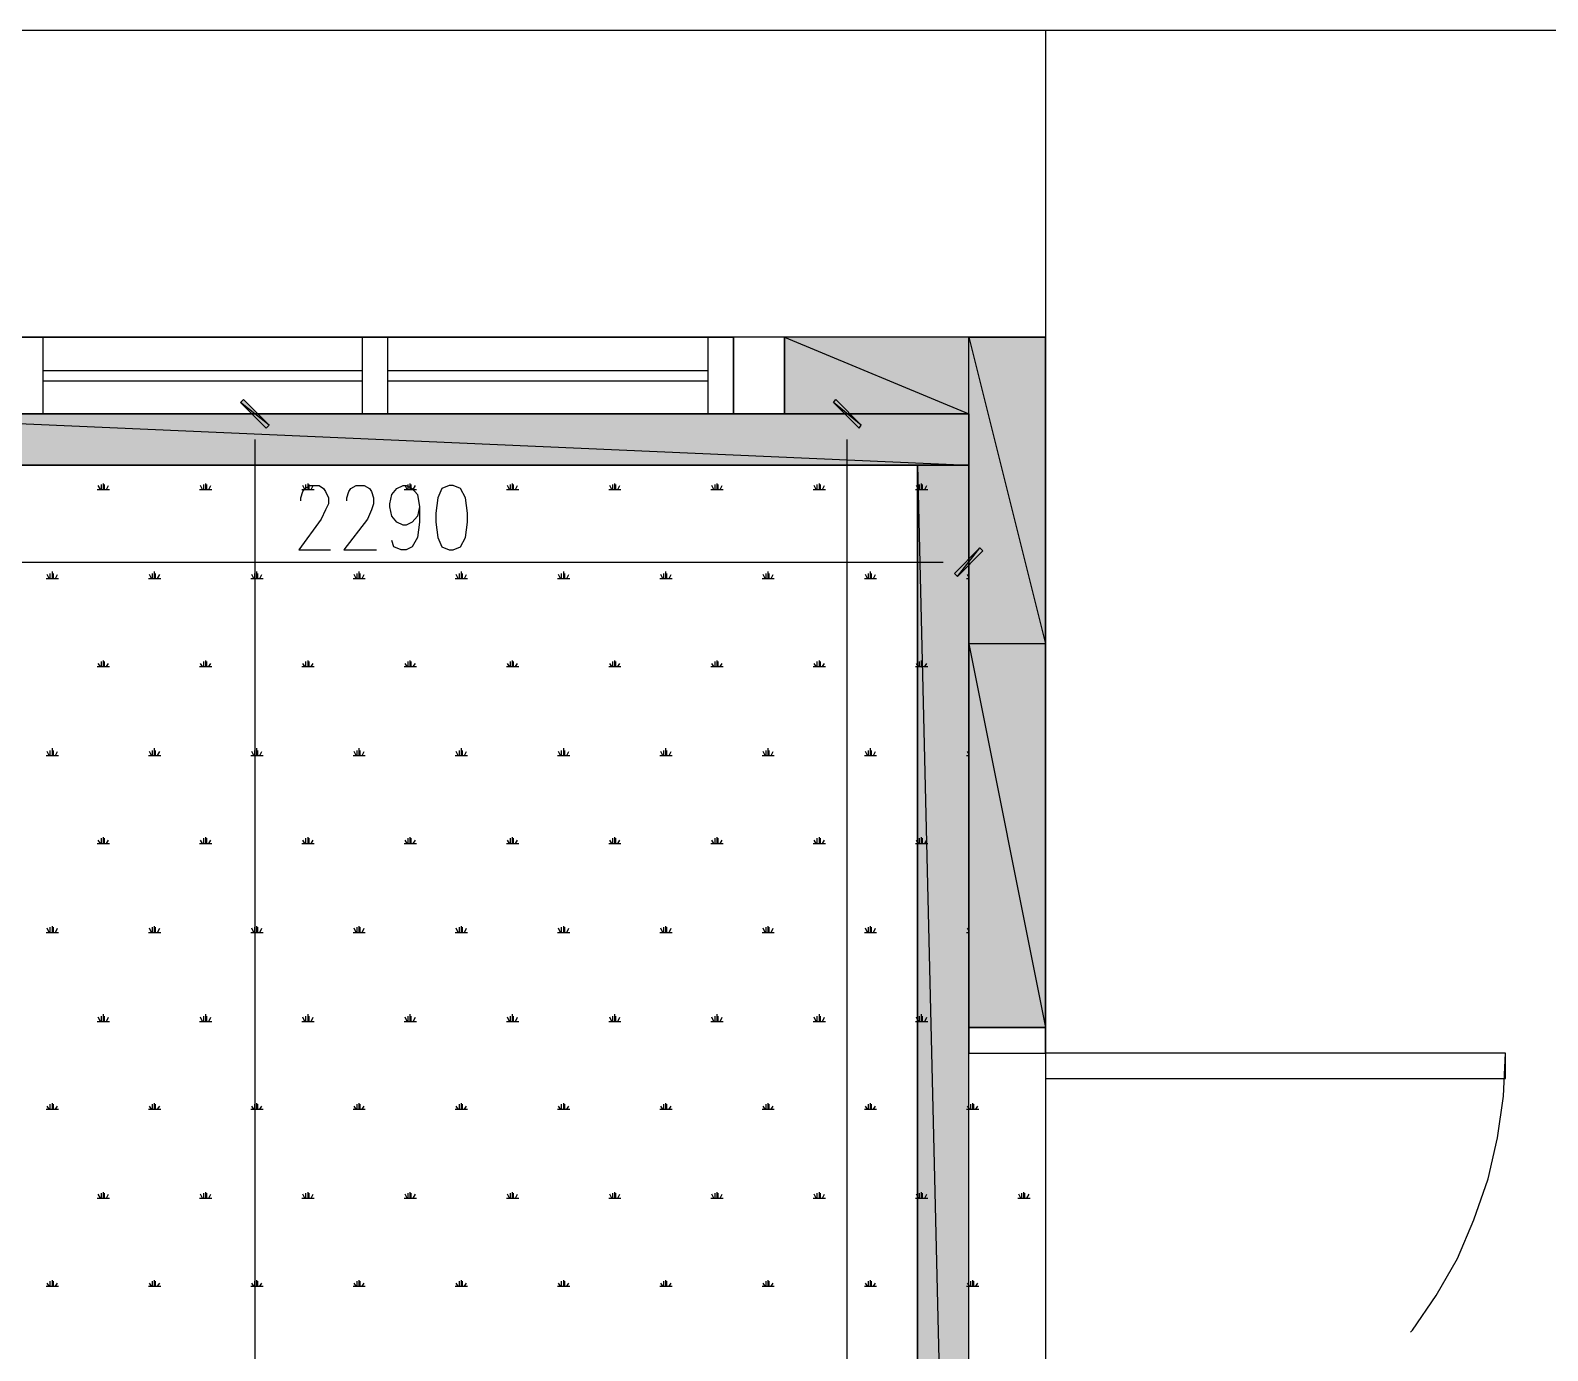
# Model space of a CAD drawing. Header units: millimetres. Extents: x -75 to 20144, y -75 to 30258.
# Drawn here: x 12312 to 15279, y 25241 to 27822 of the extents above; entities that cross this region are included whole.
import ezdxf

# ---------------------------------------------------------------- set-up
doc = ezdxf.new("R2010")
doc.units = ezdxf.units.MM
for name, color, linetype, true_color in [('SRC-FILLSTROKE-000000', 7, 'Continuous', 0x000000), ('SRC-FILLSTROKE-636466', 7, 'Continuous', 0x636466), ('SRC-FILLSTROKE-ff0000', 7, 'Continuous', 0xff0000), ('SRC-STROKE-000000', 7, 'Continuous', 0x000000), ('SRC-STROKE-636466', 7, 'Continuous', 0x636466), ('SRC-STROKE-767676', 7, 'Continuous', 0x767676), ('SRC-STROKE-a953a0', 7, 'Continuous', 0xa953a0), ('SRC-STROKE-ff0000', 7, 'Continuous', 0xff0000)]:
    doc.layers.add(name, color=color, linetype=linetype, true_color=true_color)

msp = doc.modelspace()

# ---------------------------------------------------------------- hatches: boundary and pattern name
at = {"layer": 'SRC-FILLSTROKE-000000', "true_color": 0x000000}
h = msp.add_hatch(color=7, dxfattribs=at)
h.dxf.hatch_style = 1
h.paths.add_polyline_path([(14147.1, 27222.3), (13787.1, 27222.3), (14147.1, 27072.3), (14147.1, 27222.3)])
h = msp.add_hatch(color=7, dxfattribs=at)
h.dxf.hatch_style = 1
h.paths.add_polyline_path([(13787.1, 27222.3), (14147.1, 27072.3), (13787.1, 27072.3), (13787.1, 27222.3)])
h = msp.add_hatch(color=7, dxfattribs=at)
h.dxf.hatch_style = 1
h.paths.add_polyline_path([(12779.3, 27050.3), (12723.3, 27094.3), (12729.3, 27100.3), (12779.3, 27050.3)])
h = msp.add_hatch(color=7, dxfattribs=at)
h.dxf.hatch_style = 1
h.paths.add_polyline_path([(12773.3, 27044.3), (12779.3, 27050.3), (12723.3, 27094.3), (12773.3, 27044.3)])
h = msp.add_hatch(color=7, dxfattribs=at)
h.dxf.hatch_style = 1
h.paths.add_polyline_path([(14297, 26622.4), (14147.1, 26622.4), (14297, 25872.5), (14297, 26622.4)])
h = msp.add_hatch(color=7, dxfattribs=at)
h.dxf.hatch_style = 1
h.paths.add_polyline_path([(14147.1, 26622.4), (14297, 25872.5), (14147.1, 25872.5), (14147.1, 26622.4)])
at = {"layer": 'SRC-FILLSTROKE-636466', "true_color": 0x636466}
h = msp.add_hatch(color=7, dxfattribs=at)
h.dxf.hatch_style = 1
h.paths.add_polyline_path([(14297, 27222.3), (14147.1, 27222.3), (14297, 26622.4), (14297, 27222.3)])
h = msp.add_hatch(color=7, dxfattribs=at)
h.dxf.hatch_style = 1
h.paths.add_polyline_path([(14147.1, 27222.3), (14297, 26622.4), (14147.1, 26622.4), (14147.1, 27222.3)])
at = {"layer": 'SRC-FILLSTROKE-ff0000', "true_color": 0xff0000}
h = msp.add_hatch(color=7, dxfattribs=at)
h.dxf.hatch_style = 1
h.paths.add_polyline_path([(13937.1, 27050.3), (13883.1, 27094.3), (13887.1, 27100.3), (13937.1, 27050.3)])
h = msp.add_hatch(color=7, dxfattribs=at)
h.dxf.hatch_style = 1
h.paths.add_polyline_path([(13933.1, 27044.3), (13937.1, 27050.3), (13883.1, 27094.3), (13933.1, 27044.3)])
h = msp.add_hatch(color=7, dxfattribs=at)
h.dxf.hatch_style = 1
h.paths.add_polyline_path([(14147.1, 27072.3), (11857.4, 27072.3), (14147.1, 26972.3), (14147.1, 27072.3)])
h = msp.add_hatch(color=7, dxfattribs=at)
h.dxf.hatch_style = 1
h.paths.add_polyline_path([(11857.4, 27072.3), (14147.1, 26972.3), (11857.4, 26972.3), (11857.4, 27072.3)])
h = msp.add_hatch(color=7, dxfattribs=at)
h.dxf.hatch_style = 1
h.paths.add_polyline_path([(14147.1, 26972.3), (14047.1, 26972.3), (14147.1, 22763), (14147.1, 26972.3)])
h = msp.add_hatch(color=7, dxfattribs=at)
h.dxf.hatch_style = 1
h.paths.add_polyline_path([(14047.1, 26972.3), (14147.1, 22763), (14047.1, 22763), (14047.1, 26972.3)])
h = msp.add_hatch(color=7, dxfattribs=at)
h.dxf.hatch_style = 1
h.paths.add_polyline_path([(14119.1, 26760.4), (14125.1, 26754.4), (14169.1, 26810.4), (14119.1, 26760.4)])
h = msp.add_hatch(color=7, dxfattribs=at)
h.dxf.hatch_style = 1
h.paths.add_polyline_path([(14125.1, 26754.4), (14169.1, 26810.4), (14175.1, 26804.4), (14125.1, 26754.4)])

# ---------------------------------------------------------------- linework, layer by layer
at = {"layer": 'SRC-FILLSTROKE-000000'}
for points in [[(14147.1, 27222.3), (13787.1, 27222.3), (14147.1, 27072.3), (14147.1, 27222.3)], [(13787.1, 27222.3), (14147.1, 27072.3), (13787.1, 27072.3), (13787.1, 27222.3)], [(12779.3, 27050.3), (12723.3, 27094.3), (12729.3, 27100.3), (12779.3, 27050.3)], [(12773.3, 27044.3), (12779.3, 27050.3), (12723.3, 27094.3), (12773.3, 27044.3)], [(14297, 26622.4), (14147.1, 26622.4), (14297, 25872.5), (14297, 26622.4)], [(14147.1, 26622.4), (14297, 25872.5), (14147.1, 25872.5), (14147.1, 26622.4)]]:
    msp.add_lwpolyline(points, dxfattribs=at)
at = {"layer": 'SRC-FILLSTROKE-636466'}
for points in [[(14297, 27222.3), (14147.1, 27222.3), (14297, 26622.4), (14297, 27222.3)], [(14147.1, 27222.3), (14297, 26622.4), (14147.1, 26622.4), (14147.1, 27222.3)]]:
    msp.add_lwpolyline(points, dxfattribs=at)
at = {"layer": 'SRC-FILLSTROKE-ff0000'}
for points in [[(13937.1, 27050.3), (13883.1, 27094.3), (13887.1, 27100.3), (13937.1, 27050.3)], [(13933.1, 27044.3), (13937.1, 27050.3), (13883.1, 27094.3), (13933.1, 27044.3)], [(14147.1, 27072.3), (11857.4, 27072.3), (14147.1, 26972.3), (14147.1, 27072.3)], [(11857.4, 27072.3), (14147.1, 26972.3), (11857.4, 26972.3), (11857.4, 27072.3)], [(14147.1, 26972.3), (14047.1, 26972.3), (14147.1, 22763), (14147.1, 26972.3)], [(14047.1, 26972.3), (14147.1, 22763), (14047.1, 22763), (14047.1, 26972.3)], [(14119.1, 26760.4), (14125.1, 26754.4), (14169.1, 26810.4), (14119.1, 26760.4)], [(14125.1, 26754.4), (14169.1, 26810.4), (14175.1, 26804.4), (14125.1, 26754.4)]]:
    msp.add_lwpolyline(points, dxfattribs=at)
at = {"layer": 'SRC-STROKE-000000'}
for points in [[(14297, 27822.2), (14297, 22847), (15796.8, 22847), (15796.8, 27822.2), (14297, 27822.2)], [(12287.4, 27072.3), (13787.1, 27072.3), (13787.1, 27222.3), (12287.4, 27222.3), (12287.4, 27072.3)], [(13787.1, 27222.3), (13787.1, 27072.3), (14147.1, 27072.3), (14147.1, 25872.5), (14297, 25872.5), (14297, 27072.3), (14297, 27222.3), (13787.1, 27222.3)], [(12551.3, 27072.3), (12801.3, 27072.3)], [(12751.3, 27022.3), (12751.3, 21533.2)]]:
    msp.add_lwpolyline(points, dxfattribs=at)
at = {"layer": 'SRC-STROKE-636466'}
for points in [[(14297, 27822.2), (7678.1, 27822.2)], [(14297, 27222.3), (14297, 26622.4), (14147.1, 26622.4), (14147.1, 27222.3), (14297, 27222.3)]]:
    msp.add_lwpolyline(points, dxfattribs=at)
at = {"layer": 'SRC-STROKE-767676'}
for points in [[(12287.4, 27222.3), (13687.1, 27222.3), (13687.1, 27072.3), (12287.4, 27072.3), (12287.4, 27222.3)], [(12337.4, 27222.3), (12287.4, 27222.3), (12287.4, 27072.3), (12337.4, 27072.3), (12337.4, 27222.3)], [(13011.3, 27222.3), (12961.3, 27222.3), (12961.3, 27072.3), (13011.3, 27072.3), (13011.3, 27222.3)], [(13687.1, 27222.3), (13637.2, 27222.3), (13637.2, 27072.3), (13687.1, 27072.3), (13687.1, 27222.3)], [(12961.3, 27156.3), (12337.4, 27156.3)], [(13637.2, 27156.3), (13011.3, 27156.3)], [(12961.3, 27136.3), (12337.4, 27136.3)], [(13637.2, 27136.3), (13011.3, 27136.3)], [(14147.1, 25872.5), (14147.1, 25822.5), (14297, 25822.5), (14297, 25872.5), (14147.1, 25872.5)], [(14297, 25822.5), (14297, 25772.5), (15196.9, 25772.5), (15196.9, 25822.5), (14297, 25822.5)], [(15010.9, 25276.6), (15014.9, 25280.6), (15060.9, 25348.6), (15102.9, 25420.6), (15134.9, 25496.6), (15162.9, 25576.6), (15180.9, 25656.6), (15192.9, 25738.5), (15196.9, 25822.5)]]:
    msp.add_lwpolyline(points, dxfattribs=at)
at = {"layer": 'SRC-STROKE-a953a0'}
for points in [[(12443.3, 26924.4), (12467.3, 26924.4)], [(12449.3, 26924.4), (12445.3, 26932.4)], [(12451.3, 26924.4), (12451.3, 26934.4)], [(12455.3, 26924.4), (12455.3, 26936.4)], [(12457.3, 26924.4), (12457.3, 26934.4)], [(12461.3, 26924.4), (12465.3, 26932.4)], [(12643.3, 26924.4), (12667.3, 26924.4)], [(12649.3, 26924.4), (12645.3, 26932.4)], [(12651.3, 26924.4), (12651.3, 26934.4)], [(12655.3, 26924.4), (12655.3, 26936.4)], [(12657.3, 26924.4), (12657.3, 26934.4)], [(12661.3, 26924.4), (12665.3, 26932.4)], [(12843.3, 26924.4), (12867.3, 26924.4)], [(12849.3, 26924.4), (12845.3, 26932.4)], [(12851.3, 26924.4), (12851.3, 26934.4)], [(12855.3, 26924.4), (12855.3, 26936.4)], [(12857.3, 26924.4), (12857.3, 26934.4)], [(12861.3, 26924.4), (12865.3, 26932.4)], [(13043.2, 26924.4), (13067.2, 26924.4)], [(13049.2, 26924.4), (13045.2, 26932.4)], [(13051.2, 26924.4), (13051.2, 26934.4)], [(13055.2, 26924.4), (13055.2, 26936.4)], [(13057.2, 26924.4), (13057.2, 26934.4)], [(13061.2, 26924.4), (13065.2, 26932.4)], [(13243.2, 26924.4), (13267.2, 26924.4)], [(13249.2, 26924.4), (13245.2, 26932.4)], [(13251.2, 26924.4), (13251.2, 26934.4)], [(13255.2, 26924.4), (13255.2, 26936.4)], [(13257.2, 26924.4), (13257.2, 26934.4)], [(13261.2, 26924.4), (13265.2, 26932.4)], [(13443.2, 26924.4), (13467.2, 26924.4)], [(13449.2, 26924.4), (13445.2, 26932.4)], [(13451.2, 26924.4), (13451.2, 26934.4)], [(13455.2, 26924.4), (13455.2, 26936.4)], [(13457.2, 26924.4), (13457.2, 26934.4)], [(13461.2, 26924.4), (13465.2, 26932.4)], [(13643.1, 26924.4), (13667.1, 26924.4)], [(13649.1, 26924.4), (13645.2, 26932.4)], [(13651.1, 26924.4), (13651.1, 26934.4)], [(13655.1, 26924.4), (13655.1, 26936.4)], [(13657.1, 26924.4), (13657.1, 26934.4)], [(13661.1, 26924.4), (13665.1, 26932.4)], [(13843.1, 26924.4), (13867.1, 26924.4)], [(13849.1, 26924.4), (13845.1, 26932.4)], [(13851.1, 26924.4), (13851.1, 26934.4)], [(13855.1, 26924.4), (13855.1, 26936.4)], [(13857.1, 26924.4), (13857.1, 26934.4)], [(13861.1, 26924.4), (13865.1, 26932.4)], [(14043.1, 26924.4), (14067.1, 26924.4)], [(14049.1, 26924.4), (14045.1, 26932.4)], [(14051.1, 26924.4), (14051.1, 26934.4)], [(14055.1, 26924.4), (14055.1, 26936.4)], [(14057.1, 26924.4), (14057.1, 26934.4)], [(14061.1, 26924.4), (14065.1, 26932.4)], [(12355.4, 26750.4), (12355.4, 26764.4)], [(12555.3, 26750.4), (12555.3, 26764.4)], [(12755.3, 26750.4), (12755.3, 26764.4)], [(12955.3, 26750.4), (12955.3, 26764.4)], [(13155.2, 26750.4), (13155.2, 26764.4)], [(13355.2, 26750.4), (13355.2, 26764.4)], [(13555.2, 26750.4), (13555.2, 26764.4)], [(13755.1, 26750.4), (13755.1, 26764.4)], [(13955.1, 26750.4), (13955.1, 26764.4)], [(12343.4, 26750.4), (12367.4, 26750.4)], [(12349.4, 26750.4), (12345.4, 26758.4)], [(12351.4, 26750.4), (12351.4, 26760.4)], [(12357.4, 26750.4), (12357.4, 26760.4)], [(12361.4, 26750.4), (12365.4, 26758.4)], [(12543.3, 26750.4), (12567.3, 26750.4)], [(12549.3, 26750.4), (12545.3, 26758.4)], [(12551.3, 26750.4), (12551.3, 26760.4)], [(12557.3, 26750.4), (12557.3, 26760.4)], [(12561.3, 26750.4), (12565.3, 26758.4)], [(12743.3, 26750.4), (12767.3, 26750.4)], [(12749.3, 26750.4), (12745.3, 26758.4)], [(12751.3, 26750.4), (12751.3, 26760.4)], [(12757.3, 26750.4), (12757.3, 26760.4)], [(12761.3, 26750.4), (12765.3, 26758.4)], [(12943.3, 26750.4), (12967.3, 26750.4)], [(12949.3, 26750.4), (12945.3, 26758.4)], [(12951.3, 26750.4), (12951.3, 26760.4)], [(12957.3, 26750.4), (12957.3, 26760.4)], [(12961.3, 26750.4), (12965.3, 26758.4)], [(13143.2, 26750.4), (13167.2, 26750.4)], [(13149.2, 26750.4), (13145.2, 26758.4)], [(13151.2, 26750.4), (13151.2, 26760.4)], [(13157.2, 26750.4), (13157.2, 26760.4)], [(13161.2, 26750.4), (13165.2, 26758.4)], [(13343.2, 26750.4), (13367.2, 26750.4)], [(13349.2, 26750.4), (13345.2, 26758.4)], [(13351.2, 26750.4), (13351.2, 26760.4)], [(13357.2, 26750.4), (13357.2, 26760.4)], [(13361.2, 26750.4), (13365.2, 26758.4)], [(13543.2, 26750.4), (13567.2, 26750.4)], [(13549.2, 26750.4), (13545.2, 26758.4)], [(13551.2, 26750.4), (13551.2, 26760.4)], [(13557.2, 26750.4), (13557.2, 26760.4)], [(13561.2, 26750.4), (13565.2, 26758.4)], [(13743.1, 26750.4), (13767.1, 26750.4)], [(13749.1, 26750.4), (13745.1, 26758.4)], [(13751.1, 26750.4), (13751.1, 26760.4)], [(13757.1, 26750.4), (13757.1, 26760.4)], [(13761.1, 26750.4), (13765.1, 26758.4)], [(13943.1, 26750.4), (13967.1, 26750.4)], [(13949.1, 26750.4), (13945.1, 26758.4)], [(13951.1, 26750.4), (13951.1, 26760.4)], [(13957.1, 26750.4), (13957.1, 26760.4)], [(13961.1, 26750.4), (13965.1, 26758.4)], [(14143.1, 26750.4), (14147.1, 26750.4)], [(14147.1, 26754.4), (14145.1, 26758.4)], [(12449.3, 26578.4), (12445.3, 26584.4)], [(12451.3, 26578.4), (12451.3, 26588.4)], [(12455.3, 26578.4), (12455.3, 26590.4)], [(12457.3, 26578.4), (12457.3, 26588.4)], [(12461.3, 26578.4), (12465.3, 26584.4)], [(12649.3, 26578.4), (12645.3, 26584.4)], [(12651.3, 26578.4), (12651.3, 26588.4)], [(12655.3, 26578.4), (12655.3, 26590.4)], [(12657.3, 26578.4), (12657.3, 26588.4)], [(12661.3, 26578.4), (12665.3, 26584.4)], [(12849.3, 26578.4), (12845.3, 26584.4)], [(12851.3, 26578.4), (12851.3, 26588.4)], [(12855.3, 26578.4), (12855.3, 26590.4)], [(12857.3, 26578.4), (12857.3, 26588.4)], [(12861.3, 26578.4), (12865.3, 26584.4)], [(13049.2, 26578.4), (13045.2, 26584.4)], [(13051.2, 26578.4), (13051.2, 26588.4)], [(13055.2, 26578.4), (13055.2, 26590.4)], [(13057.2, 26578.4), (13057.2, 26588.4)], [(13061.2, 26578.4), (13065.2, 26584.4)], [(13249.2, 26578.4), (13245.2, 26584.4)], [(13251.2, 26578.4), (13251.2, 26588.4)], [(13255.2, 26578.4), (13255.2, 26590.4)], [(13257.2, 26578.4), (13257.2, 26588.4)], [(13261.2, 26578.4), (13265.2, 26584.4)], [(13449.2, 26578.4), (13445.2, 26584.4)], [(13451.2, 26578.4), (13451.2, 26588.4)], [(13455.2, 26578.4), (13455.2, 26590.4)], [(13457.2, 26578.4), (13457.2, 26588.4)], [(13461.2, 26578.4), (13465.2, 26584.4)], [(13649.1, 26578.4), (13645.2, 26584.4)], [(13651.1, 26578.4), (13651.1, 26588.4)], [(13655.1, 26578.4), (13655.1, 26590.4)], [(13657.1, 26578.4), (13657.1, 26588.4)], [(13661.1, 26578.4), (13665.1, 26584.4)], [(13849.1, 26578.4), (13845.1, 26584.4)], [(13851.1, 26578.4), (13851.1, 26588.4)], [(13855.1, 26578.4), (13855.1, 26590.4)], [(13857.1, 26578.4), (13857.1, 26588.4)], [(13861.1, 26578.4), (13865.1, 26584.4)], [(14049.1, 26578.4), (14045.1, 26584.4)], [(14051.1, 26578.4), (14051.1, 26588.4)], [(14055.1, 26578.4), (14055.1, 26590.4)], [(14057.1, 26578.4), (14057.1, 26588.4)], [(14061.1, 26578.4), (14065.1, 26584.4)], [(12443.3, 26578.4), (12467.3, 26578.4)], [(12643.3, 26578.4), (12667.3, 26578.4)], [(12843.3, 26578.4), (12867.3, 26578.4)], [(13043.2, 26578.4), (13067.2, 26578.4)], [(13243.2, 26578.4), (13267.2, 26578.4)], [(13443.2, 26578.4), (13467.2, 26578.4)], [(13643.1, 26578.4), (13667.1, 26578.4)], [(13843.1, 26578.4), (13867.1, 26578.4)], [(14043.1, 26578.4), (14067.1, 26578.4)], [(12349.4, 26404.4), (12345.4, 26412.4)], [(12351.4, 26404.4), (12351.4, 26414.4)], [(12355.4, 26404.4), (12355.4, 26418.4)], [(12357.4, 26404.4), (12357.4, 26414.4)], [(12361.4, 26404.4), (12365.4, 26412.4)], [(12549.3, 26404.4), (12545.3, 26412.4)], [(12551.3, 26404.4), (12551.3, 26414.4)], [(12555.3, 26404.4), (12555.3, 26418.4)], [(12557.3, 26404.4), (12557.3, 26414.4)], [(12561.3, 26404.4), (12565.3, 26412.4)], [(12749.3, 26404.4), (12745.3, 26412.4)], [(12751.3, 26404.4), (12751.3, 26414.4)], [(12755.3, 26404.4), (12755.3, 26418.4)], [(12757.3, 26404.4), (12757.3, 26414.4)], [(12761.3, 26404.4), (12765.3, 26412.4)], [(12949.3, 26404.4), (12945.3, 26412.4)], [(12951.3, 26404.4), (12951.3, 26414.4)], [(12955.3, 26404.4), (12955.3, 26418.4)], [(12957.3, 26404.4), (12957.3, 26414.4)], [(12961.3, 26404.4), (12965.3, 26412.4)], [(13149.2, 26404.4), (13145.2, 26412.4)], [(13151.2, 26404.4), (13151.2, 26414.4)], [(13155.2, 26404.4), (13155.2, 26418.4)], [(13157.2, 26404.4), (13157.2, 26414.4)], [(13161.2, 26404.4), (13165.2, 26412.4)], [(13349.2, 26404.4), (13345.2, 26412.4)], [(13351.2, 26404.4), (13351.2, 26414.4)], [(13355.2, 26404.4), (13355.2, 26418.4)], [(13357.2, 26404.4), (13357.2, 26414.4)], [(13361.2, 26404.4), (13365.2, 26412.4)], [(13549.2, 26404.4), (13545.2, 26412.4)], [(13551.2, 26404.4), (13551.2, 26414.4)], [(13555.2, 26404.4), (13555.2, 26418.4)], [(13557.2, 26404.4), (13557.2, 26414.4)], [(13561.2, 26404.4), (13565.2, 26412.4)], [(13749.1, 26404.4), (13745.1, 26412.4)], [(13751.1, 26404.4), (13751.1, 26414.4)], [(13755.1, 26404.4), (13755.1, 26418.4)], [(13757.1, 26404.4), (13757.1, 26414.4)], [(13761.1, 26404.4), (13765.1, 26412.4)], [(13949.1, 26404.4), (13945.1, 26412.4)], [(13951.1, 26404.4), (13951.1, 26414.4)], [(13955.1, 26404.4), (13955.1, 26418.4)], [(13957.1, 26404.4), (13957.1, 26414.4)], [(13961.1, 26404.4), (13965.1, 26412.4)], [(14147.1, 26408.4), (14145.1, 26412.4)], [(12343.4, 26404.4), (12367.4, 26404.4)], [(12543.3, 26404.4), (12567.3, 26404.4)], [(12743.3, 26404.4), (12767.3, 26404.4)], [(12943.3, 26404.4), (12967.3, 26404.4)], [(13143.2, 26404.4), (13167.2, 26404.4)], [(13343.2, 26404.4), (13367.2, 26404.4)], [(13543.2, 26404.4), (13567.2, 26404.4)], [(13743.1, 26404.4), (13767.1, 26404.4)], [(13943.1, 26404.4), (13967.1, 26404.4)], [(14143.1, 26404.4), (14147.1, 26404.4)], [(12443.3, 26232.5), (12467.3, 26232.5)], [(12449.3, 26232.5), (12445.3, 26238.5)], [(12451.3, 26232.5), (12451.3, 26242.5)], [(12455.3, 26232.5), (12455.3, 26244.5)], [(12457.3, 26232.5), (12457.3, 26242.5)], [(12461.3, 26232.5), (12465.3, 26238.5)], [(12643.3, 26232.5), (12667.3, 26232.5)], [(12649.3, 26232.5), (12645.3, 26238.5)], [(12651.3, 26232.5), (12651.3, 26242.5)], [(12655.3, 26232.5), (12655.3, 26244.5)], [(12657.3, 26232.5), (12657.3, 26242.5)], [(12661.3, 26232.5), (12665.3, 26238.5)], [(12843.3, 26232.5), (12867.3, 26232.5)], [(12849.3, 26232.5), (12845.3, 26238.5)], [(12851.3, 26232.5), (12851.3, 26242.5)], [(12855.3, 26232.5), (12855.3, 26244.5)], [(12857.3, 26232.5), (12857.3, 26242.5)], [(12861.3, 26232.5), (12865.3, 26238.5)], [(13043.2, 26232.5), (13067.2, 26232.5)], [(13049.2, 26232.5), (13045.2, 26238.5)], [(13051.2, 26232.5), (13051.2, 26242.5)], [(13055.2, 26232.5), (13055.2, 26244.5)], [(13057.2, 26232.5), (13057.2, 26242.5)], [(13061.2, 26232.5), (13065.2, 26238.5)], [(13243.2, 26232.5), (13267.2, 26232.5)], [(13249.2, 26232.5), (13245.2, 26238.5)], [(13251.2, 26232.5), (13251.2, 26242.5)], [(13255.2, 26232.5), (13255.2, 26244.5)], [(13257.2, 26232.5), (13257.2, 26242.5)], [(13261.2, 26232.5), (13265.2, 26238.5)], [(13443.2, 26232.5), (13467.2, 26232.5)], [(13449.2, 26232.5), (13445.2, 26238.5)], [(13451.2, 26232.5), (13451.2, 26242.5)], [(13455.2, 26232.5), (13455.2, 26244.5)], [(13457.2, 26232.5), (13457.2, 26242.5)], [(13461.2, 26232.5), (13465.2, 26238.5)], [(13643.1, 26232.5), (13667.1, 26232.5)], [(13649.1, 26232.5), (13645.2, 26238.5)], [(13651.1, 26232.5), (13651.1, 26242.5)], [(13655.1, 26232.5), (13655.1, 26244.5)], [(13657.1, 26232.5), (13657.1, 26242.5)], [(13661.1, 26232.5), (13665.1, 26238.5)], [(13843.1, 26232.5), (13867.1, 26232.5)], [(13849.1, 26232.5), (13845.1, 26238.5)], [(13851.1, 26232.5), (13851.1, 26242.5)], [(13855.1, 26232.5), (13855.1, 26244.5)], [(13857.1, 26232.5), (13857.1, 26242.5)], [(13861.1, 26232.5), (13865.1, 26238.5)], [(14043.1, 26232.5), (14067.1, 26232.5)], [(14049.1, 26232.5), (14045.1, 26238.5)], [(14051.1, 26232.5), (14051.1, 26242.5)], [(14055.1, 26232.5), (14055.1, 26244.5)], [(14057.1, 26232.5), (14057.1, 26242.5)], [(14061.1, 26232.5), (14065.1, 26238.5)], [(12343.4, 26058.5), (12367.4, 26058.5)], [(12349.4, 26058.5), (12345.4, 26066.5)], [(12351.4, 26058.5), (12351.4, 26068.5)], [(12355.4, 26058.5), (12355.4, 26070.5)], [(12357.4, 26058.5), (12357.4, 26068.5)], [(12361.4, 26058.5), (12365.4, 26066.5)], [(12543.3, 26058.5), (12567.3, 26058.5)], [(12549.3, 26058.5), (12545.3, 26066.5)], [(12551.3, 26058.5), (12551.3, 26068.5)], [(12555.3, 26058.5), (12555.3, 26070.5)], [(12557.3, 26058.5), (12557.3, 26068.5)], [(12561.3, 26058.5), (12565.3, 26066.5)], [(12743.3, 26058.5), (12767.3, 26058.5)], [(12749.3, 26058.5), (12745.3, 26066.5)], [(12751.3, 26058.5), (12751.3, 26068.5)], [(12755.3, 26058.5), (12755.3, 26070.5)], [(12757.3, 26058.5), (12757.3, 26068.5)], [(12761.3, 26058.5), (12765.3, 26066.5)], [(12943.3, 26058.5), (12967.3, 26058.5)], [(12949.3, 26058.5), (12945.3, 26066.5)], [(12951.3, 26058.5), (12951.3, 26068.5)], [(12955.3, 26058.5), (12955.3, 26070.5)], [(12957.3, 26058.5), (12957.3, 26068.5)], [(12961.3, 26058.5), (12965.3, 26066.5)], [(13143.2, 26058.5), (13167.2, 26058.5)], [(13149.2, 26058.5), (13145.2, 26066.5)], [(13151.2, 26058.5), (13151.2, 26068.5)], [(13155.2, 26058.5), (13155.2, 26070.5)], [(13157.2, 26058.5), (13157.2, 26068.5)], [(13161.2, 26058.5), (13165.2, 26066.5)], [(13343.2, 26058.5), (13367.2, 26058.5)], [(13349.2, 26058.5), (13345.2, 26066.5)], [(13351.2, 26058.5), (13351.2, 26068.5)], [(13355.2, 26058.5), (13355.2, 26070.5)], [(13357.2, 26058.5), (13357.2, 26068.5)], [(13361.2, 26058.5), (13365.2, 26066.5)], [(13543.2, 26058.5), (13567.2, 26058.5)], [(13549.2, 26058.5), (13545.2, 26066.5)], [(13551.2, 26058.5), (13551.2, 26068.5)], [(13555.2, 26058.5), (13555.2, 26070.5)], [(13557.2, 26058.5), (13557.2, 26068.5)], [(13561.2, 26058.5), (13565.2, 26066.5)], [(13743.1, 26058.5), (13767.1, 26058.5)], [(13749.1, 26058.5), (13745.1, 26066.5)], [(13751.1, 26058.5), (13751.1, 26068.5)], [(13755.1, 26058.5), (13755.1, 26070.5)], [(13757.1, 26058.5), (13757.1, 26068.5)], [(13761.1, 26058.5), (13765.1, 26066.5)], [(13943.1, 26058.5), (13967.1, 26058.5)], [(13949.1, 26058.5), (13945.1, 26066.5)], [(13951.1, 26058.5), (13951.1, 26068.5)], [(13955.1, 26058.5), (13955.1, 26070.5)], [(13957.1, 26058.5), (13957.1, 26068.5)], [(13961.1, 26058.5), (13965.1, 26066.5)], [(14143.1, 26058.5), (14147.1, 26058.5)], [(14147.1, 26062.5), (14145.1, 26066.5)], [(12443.3, 25884.5), (12467.3, 25884.5)], [(12449.3, 25884.5), (12445.3, 25892.5)], [(12451.3, 25884.5), (12451.3, 25894.5)], [(12455.3, 25884.5), (12455.3, 25898.5)], [(12457.3, 25884.5), (12457.3, 25894.5)], [(12461.3, 25884.5), (12465.3, 25892.5)], [(12643.3, 25884.5), (12667.3, 25884.5)], [(12649.3, 25884.5), (12645.3, 25892.5)], [(12651.3, 25884.5), (12651.3, 25894.5)], [(12655.3, 25884.5), (12655.3, 25898.5)], [(12657.3, 25884.5), (12657.3, 25894.5)], [(12661.3, 25884.5), (12665.3, 25892.5)], [(12843.3, 25884.5), (12867.3, 25884.5)], [(12849.3, 25884.5), (12845.3, 25892.5)], [(12851.3, 25884.5), (12851.3, 25894.5)], [(12855.3, 25884.5), (12855.3, 25898.5)], [(12857.3, 25884.5), (12857.3, 25894.5)], [(12861.3, 25884.5), (12865.3, 25892.5)], [(13043.2, 25884.5), (13067.2, 25884.5)], [(13049.2, 25884.5), (13045.2, 25892.5)], [(13051.2, 25884.5), (13051.2, 25894.5)], [(13055.2, 25884.5), (13055.2, 25898.5)], [(13057.2, 25884.5), (13057.2, 25894.5)], [(13061.2, 25884.5), (13065.2, 25892.5)], [(13243.2, 25884.5), (13267.2, 25884.5)], [(13249.2, 25884.5), (13245.2, 25892.5)], [(13251.2, 25884.5), (13251.2, 25894.5)], [(13255.2, 25884.5), (13255.2, 25898.5)], [(13257.2, 25884.5), (13257.2, 25894.5)], [(13261.2, 25884.5), (13265.2, 25892.5)], [(13443.2, 25884.5), (13467.2, 25884.5)], [(13449.2, 25884.5), (13445.2, 25892.5)], [(13451.2, 25884.5), (13451.2, 25894.5)], [(13455.2, 25884.5), (13455.2, 25898.5)], [(13457.2, 25884.5), (13457.2, 25894.5)], [(13461.2, 25884.5), (13465.2, 25892.5)], [(13643.1, 25884.5), (13667.1, 25884.5)], [(13649.1, 25884.5), (13645.2, 25892.5)], [(13651.1, 25884.5), (13651.1, 25894.5)], [(13655.1, 25884.5), (13655.1, 25898.5)], [(13657.1, 25884.5), (13657.1, 25894.5)], [(13661.1, 25884.5), (13665.1, 25892.5)], [(13843.1, 25884.5), (13867.1, 25884.5)], [(13849.1, 25884.5), (13845.1, 25892.5)], [(13851.1, 25884.5), (13851.1, 25894.5)], [(13855.1, 25884.5), (13855.1, 25898.5)], [(13857.1, 25884.5), (13857.1, 25894.5)], [(13861.1, 25884.5), (13865.1, 25892.5)], [(14043.1, 25884.5), (14067.1, 25884.5)], [(14049.1, 25884.5), (14045.1, 25892.5)], [(14051.1, 25884.5), (14051.1, 25894.5)], [(14055.1, 25884.5), (14055.1, 25898.5)], [(14057.1, 25884.5), (14057.1, 25894.5)], [(14061.1, 25884.5), (14065.1, 25892.5)], [(12351.4, 25712.6), (12351.4, 25722.5)], [(12355.4, 25712.6), (12355.4, 25724.5)], [(12357.4, 25712.6), (12357.4, 25722.5)], [(12551.3, 25712.6), (12551.3, 25722.5)], [(12555.3, 25712.6), (12555.3, 25724.5)], [(12557.3, 25712.6), (12557.3, 25722.5)], [(12751.3, 25712.6), (12751.3, 25722.5)], [(12755.3, 25712.6), (12755.3, 25724.5)], [(12757.3, 25712.6), (12757.3, 25722.5)], [(12951.3, 25712.6), (12951.3, 25722.5)], [(12955.3, 25712.6), (12955.3, 25724.5)], [(12957.3, 25712.6), (12957.3, 25722.5)], [(13151.2, 25712.6), (13151.2, 25722.5)], [(13155.2, 25712.6), (13155.2, 25724.5)], [(13157.2, 25712.6), (13157.2, 25722.5)], [(13351.2, 25712.6), (13351.2, 25722.5)], [(13355.2, 25712.6), (13355.2, 25724.5)], [(13357.2, 25712.6), (13357.2, 25722.5)], [(13551.2, 25712.6), (13551.2, 25722.5)], [(13555.2, 25712.6), (13555.2, 25724.5)], [(13557.2, 25712.6), (13557.2, 25722.5)], [(13751.1, 25712.6), (13751.1, 25722.5)], [(13755.1, 25712.6), (13755.1, 25724.5)], [(13757.1, 25712.6), (13757.1, 25722.5)], [(13951.1, 25712.6), (13951.1, 25722.5)], [(13955.1, 25712.6), (13955.1, 25724.5)], [(13957.1, 25712.6), (13957.1, 25722.5)], [(14151.1, 25712.6), (14151.1, 25722.5)], [(14155.1, 25712.6), (14155.1, 25724.5)], [(14157.1, 25712.6), (14157.1, 25722.5)], [(12343.4, 25712.6), (12367.4, 25712.6)], [(12349.4, 25712.6), (12345.4, 25718.6)], [(12361.4, 25712.6), (12365.4, 25718.6)], [(12543.3, 25712.6), (12567.3, 25712.6)], [(12549.3, 25712.6), (12545.3, 25718.6)], [(12561.3, 25712.6), (12565.3, 25718.6)], [(12743.3, 25712.6), (12767.3, 25712.6)], [(12749.3, 25712.6), (12745.3, 25718.6)], [(12761.3, 25712.6), (12765.3, 25718.6)], [(12943.3, 25712.6), (12967.3, 25712.6)], [(12949.3, 25712.6), (12945.3, 25718.6)], [(12961.3, 25712.6), (12965.3, 25718.6)], [(13143.2, 25712.6), (13167.2, 25712.6)], [(13149.2, 25712.6), (13145.2, 25718.6)], [(13161.2, 25712.6), (13165.2, 25718.6)], [(13343.2, 25712.6), (13367.2, 25712.6)], [(13349.2, 25712.6), (13345.2, 25718.6)], [(13361.2, 25712.6), (13365.2, 25718.6)], [(13543.2, 25712.6), (13567.2, 25712.6)], [(13549.2, 25712.6), (13545.2, 25718.6)], [(13561.2, 25712.6), (13565.2, 25718.6)], [(13743.1, 25712.6), (13767.1, 25712.6)], [(13749.1, 25712.6), (13745.1, 25718.6)], [(13761.1, 25712.6), (13765.1, 25718.6)], [(13943.1, 25712.6), (13967.1, 25712.6)], [(13949.1, 25712.6), (13945.1, 25718.6)], [(13961.1, 25712.6), (13965.1, 25718.6)], [(14143.1, 25712.6), (14167.1, 25712.6)], [(14149.1, 25712.6), (14145.1, 25718.6)], [(14161.1, 25712.6), (14165.1, 25718.6)], [(12449.3, 25538.6), (12445.3, 25546.6)], [(12451.3, 25538.6), (12451.3, 25548.6)], [(12455.3, 25538.6), (12455.3, 25550.6)], [(12457.3, 25538.6), (12457.3, 25548.6)], [(12461.3, 25538.6), (12465.3, 25546.6)], [(12649.3, 25538.6), (12645.3, 25546.6)], [(12651.3, 25538.6), (12651.3, 25548.6)], [(12655.3, 25538.6), (12655.3, 25550.6)], [(12657.3, 25538.6), (12657.3, 25548.6)], [(12661.3, 25538.6), (12665.3, 25546.6)], [(12849.3, 25538.6), (12845.3, 25546.6)], [(12851.3, 25538.6), (12851.3, 25548.6)], [(12855.3, 25538.6), (12855.3, 25550.6)], [(12857.3, 25538.6), (12857.3, 25548.6)], [(12861.3, 25538.6), (12865.3, 25546.6)], [(13049.2, 25538.6), (13045.2, 25546.6)], [(13051.2, 25538.6), (13051.2, 25548.6)], [(13055.2, 25538.6), (13055.2, 25550.6)], [(13057.2, 25538.6), (13057.2, 25548.6)], [(13061.2, 25538.6), (13065.2, 25546.6)], [(13249.2, 25538.6), (13245.2, 25546.6)], [(13251.2, 25538.6), (13251.2, 25548.6)], [(13255.2, 25538.6), (13255.2, 25550.6)], [(13257.2, 25538.6), (13257.2, 25548.6)], [(13261.2, 25538.6), (13265.2, 25546.6)], [(13449.2, 25538.6), (13445.2, 25546.6)], [(13451.2, 25538.6), (13451.2, 25548.6)], [(13455.2, 25538.6), (13455.2, 25550.6)], [(13457.2, 25538.6), (13457.2, 25548.6)], [(13461.2, 25538.6), (13465.2, 25546.6)], [(13649.1, 25538.6), (13645.2, 25546.6)], [(13651.1, 25538.6), (13651.1, 25548.6)], [(13655.1, 25538.6), (13655.1, 25550.6)], [(13657.1, 25538.6), (13657.1, 25548.6)], [(13661.1, 25538.6), (13665.1, 25546.6)], [(13849.1, 25538.6), (13845.1, 25546.6)], [(13851.1, 25538.6), (13851.1, 25548.6)], [(13855.1, 25538.6), (13855.1, 25550.6)], [(13857.1, 25538.6), (13857.1, 25548.6)], [(13861.1, 25538.6), (13865.1, 25546.6)], [(14049.1, 25538.6), (14045.1, 25546.6)], [(14051.1, 25538.6), (14051.1, 25548.6)], [(14055.1, 25538.6), (14055.1, 25550.6)], [(14057.1, 25538.6), (14057.1, 25548.6)], [(14061.1, 25538.6), (14065.1, 25546.6)], [(14249.1, 25538.6), (14245.1, 25546.6)], [(14251.1, 25538.6), (14251.1, 25548.6)], [(14255.1, 25538.6), (14255.1, 25550.6)], [(14257.1, 25538.6), (14257.1, 25548.6)], [(14261.1, 25538.6), (14265.1, 25546.6)], [(12443.3, 25538.6), (12467.3, 25538.6)], [(12643.3, 25538.6), (12667.3, 25538.6)], [(12843.3, 25538.6), (12867.3, 25538.6)], [(13043.2, 25538.6), (13067.2, 25538.6)], [(13243.2, 25538.6), (13267.2, 25538.6)], [(13443.2, 25538.6), (13467.2, 25538.6)], [(13643.1, 25538.6), (13667.1, 25538.6)], [(13843.1, 25538.6), (13867.1, 25538.6)], [(14043.1, 25538.6), (14067.1, 25538.6)], [(14243.1, 25538.6), (14267.1, 25538.6)], [(12343.4, 25366.6), (12367.4, 25366.6)], [(12349.4, 25366.6), (12345.4, 25372.6)], [(12351.4, 25366.6), (12351.4, 25376.6)], [(12355.4, 25366.6), (12355.4, 25378.6)], [(12357.4, 25366.6), (12357.4, 25376.6)], [(12361.4, 25366.6), (12365.4, 25372.6)], [(12543.3, 25366.6), (12567.3, 25366.6)], [(12549.3, 25366.6), (12545.3, 25372.6)], [(12551.3, 25366.6), (12551.3, 25376.6)], [(12555.3, 25366.6), (12555.3, 25378.6)], [(12557.3, 25366.6), (12557.3, 25376.6)], [(12561.3, 25366.6), (12565.3, 25372.6)], [(12743.3, 25366.6), (12767.3, 25366.6)], [(12749.3, 25366.6), (12745.3, 25372.6)], [(12751.3, 25366.6), (12751.3, 25376.6)], [(12755.3, 25366.6), (12755.3, 25378.6)], [(12757.3, 25366.6), (12757.3, 25376.6)], [(12761.3, 25366.6), (12765.3, 25372.6)], [(12943.3, 25366.6), (12967.3, 25366.6)], [(12949.3, 25366.6), (12945.3, 25372.6)], [(12951.3, 25366.6), (12951.3, 25376.6)], [(12955.3, 25366.6), (12955.3, 25378.6)], [(12957.3, 25366.6), (12957.3, 25376.6)], [(12961.3, 25366.6), (12965.3, 25372.6)], [(13143.2, 25366.6), (13167.2, 25366.6)], [(13149.2, 25366.6), (13145.2, 25372.6)], [(13151.2, 25366.6), (13151.2, 25376.6)], [(13155.2, 25366.6), (13155.2, 25378.6)], [(13157.2, 25366.6), (13157.2, 25376.6)], [(13161.2, 25366.6), (13165.2, 25372.6)], [(13343.2, 25366.6), (13367.2, 25366.6)], [(13349.2, 25366.6), (13345.2, 25372.6)], [(13351.2, 25366.6), (13351.2, 25376.6)], [(13355.2, 25366.6), (13355.2, 25378.6)], [(13357.2, 25366.6), (13357.2, 25376.6)], [(13361.2, 25366.6), (13365.2, 25372.6)], [(13543.2, 25366.6), (13567.2, 25366.6)], [(13549.2, 25366.6), (13545.2, 25372.6)], [(13551.2, 25366.6), (13551.2, 25376.6)], [(13555.2, 25366.6), (13555.2, 25378.6)], [(13557.2, 25366.6), (13557.2, 25376.6)], [(13561.2, 25366.6), (13565.2, 25372.6)], [(13743.1, 25366.6), (13767.1, 25366.6)], [(13749.1, 25366.6), (13745.1, 25372.6)], [(13751.1, 25366.6), (13751.1, 25376.6)], [(13755.1, 25366.6), (13755.1, 25378.6)], [(13757.1, 25366.6), (13757.1, 25376.6)], [(13761.1, 25366.6), (13765.1, 25372.6)], [(13943.1, 25366.6), (13967.1, 25366.6)], [(13949.1, 25366.6), (13945.1, 25372.6)], [(13951.1, 25366.6), (13951.1, 25376.6)], [(13955.1, 25366.6), (13955.1, 25378.6)], [(13957.1, 25366.6), (13957.1, 25376.6)], [(13961.1, 25366.6), (13965.1, 25372.6)], [(14143.1, 25366.6), (14167.1, 25366.6)], [(14149.1, 25366.6), (14145.1, 25372.6)], [(14151.1, 25366.6), (14151.1, 25376.6)], [(14155.1, 25366.6), (14155.1, 25378.6)], [(14157.1, 25366.6), (14157.1, 25376.6)], [(14161.1, 25366.6), (14165.1, 25372.6)]]:
    msp.add_lwpolyline(points, dxfattribs=at)
at = {"layer": 'SRC-STROKE-ff0000'}
for points in [[(14147.1, 27072.3), (11857.4, 27072.3), (11857.4, 26972.3), (14147.1, 26972.3), (14147.1, 27072.3)], [(14109.1, 27072.3), (13859.1, 27072.3)], [(13909.1, 27022.3), (13909.1, 22813)], [(14047.1, 26972.3), (14047.1, 22763), (14147.1, 22763), (14147.1, 26972.3), (14047.1, 26972.3)], [(14147.1, 26982.3), (14147.1, 26732.4)], [(12841.3, 26902.4), (12841.3, 26908.4), (12845.3, 26920.4), (12849.3, 26926.4), (12859.3, 26932.4), (12877.3, 26932.4), (12885.3, 26926.4), (12889.3, 26920.4), (12895.3, 26908.4), (12895.3, 26896.4), (12889.3, 26884.4), (12881.3, 26866.4), (12837.3, 26806.4), (12899.3, 26806.4)], [(12931.3, 26902.4), (12931.3, 26908.4), (12935.3, 26920.4), (12939.3, 26926.4), (12949.3, 26932.4), (12965.3, 26932.4), (12975.3, 26926.4), (12979.3, 26920.4), (12983.3, 26908.4), (12983.3, 26896.4), (12979.3, 26884.4), (12971.3, 26866.4), (12925.3, 26806.4), (12989.3, 26806.4)], [(13073.2, 26890.4), (13069.2, 26872.4), (13059.2, 26860.4), (13047.2, 26854.4), (13041.2, 26854.4), (13029.2, 26860.4), (13019.3, 26872.4), (13015.3, 26890.4), (13015.3, 26896.4), (13019.3, 26914.4), (13029.2, 26926.4), (13041.2, 26932.4), (13047.2, 26932.4), (13059.2, 26926.4), (13069.2, 26914.4), (13073.2, 26890.4), (13073.2, 26860.4), (13069.2, 26830.4), (13059.2, 26812.4), (13047.2, 26806.4), (13037.2, 26806.4), (13023.2, 26812.4), (13019.3, 26824.4)], [(13131.2, 26932.4), (13117.2, 26926.4), (13109.2, 26908.4), (13105.2, 26878.4), (13105.2, 26860.4), (13109.2, 26830.4), (13117.2, 26812.4), (13131.2, 26806.4), (13139.2, 26806.4), (13153.2, 26812.4), (13163.2, 26830.4), (13167.2, 26860.4), (13167.2, 26878.4), (13163.2, 26908.4), (13153.2, 26926.4), (13139.2, 26932.4), (13131.2, 26932.4)], [(11907.4, 26782.4), (14097.1, 26782.4)]]:
    msp.add_lwpolyline(points, dxfattribs=at)

doc.saveas('drawing.dxf')
